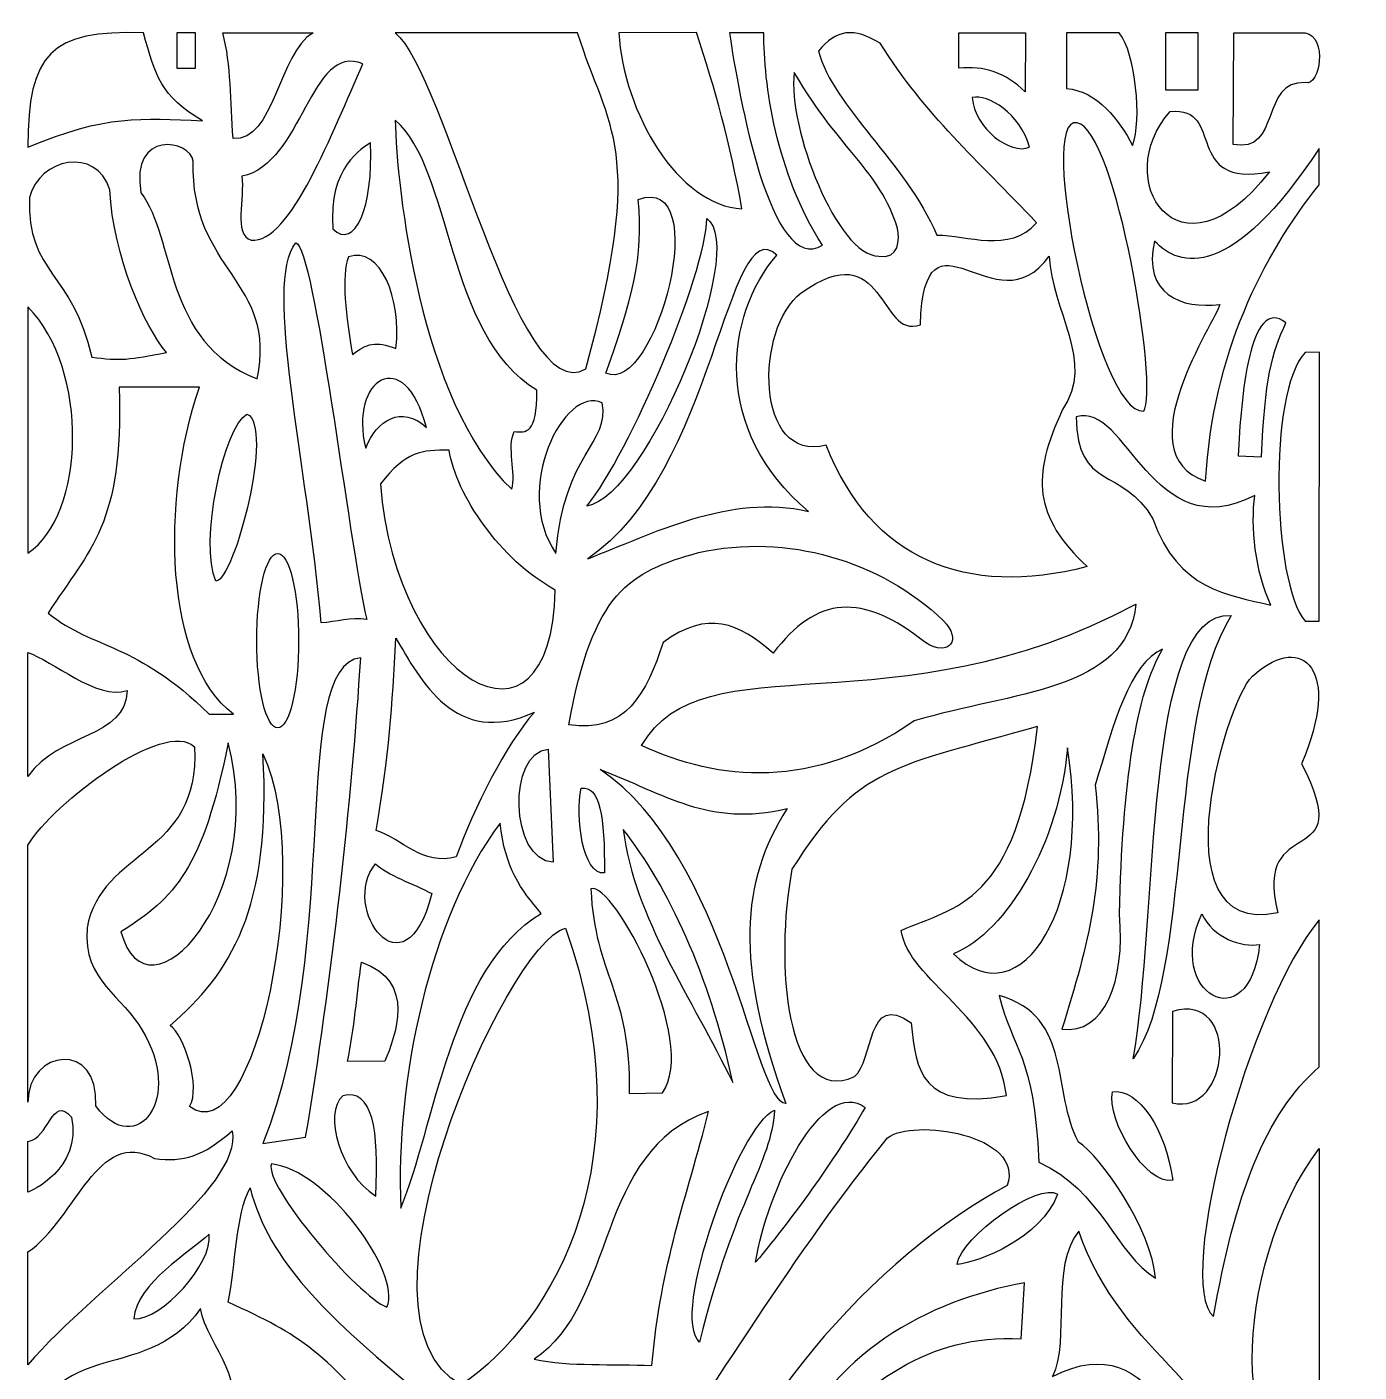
# Model space of a CAD drawing. Header units: centimetres. Extents: x -86 to 88, y -99 to 100.
# Drawn here: x -85.7 to -4, y 17.2 to 99.7 of the extents above; entities that cross this region are included whole.
import ezdxf

# ---------------------------------------------------------------- set-up
doc = ezdxf.new("R2010")
doc.units = ezdxf.units.CM
doc.header["$MEASUREMENT"] = 0
doc.layers.add('layer 1', color=7, linetype='Continuous')

msp = doc.modelspace()

# ---------------------------------------------------------------- linework, layer by layer
at = {"layer": 'layer 1', "color": 177}
for points in [[(-76.48678, 97.17238), (-75.3412, 97.17238), (-75.3412, 99.35398), (-76.48678, 99.35398), (-76.48678, 97.17238)], [(-15.86426, 95.85435), (-13.86426, 95.85435), (-13.86426, 99.35435), (-15.86426, 99.35435), (-15.86426, 95.85435)]]:
    msp.add_lwpolyline(points, close=True, dxfattribs=at)
msp.add_ellipse((-70.30725, 62.07678), major_axis=(0, 5.35256), ratio=0.24045317, dxfattribs=at)
for points, knots in [([(-74.91523, 93.95158), (-78.71727, 94.10416), (-80.81652, 94.35471), (-85.62654, 92.32873), (-85.62654, 92.32873), (-85.61725, 98.1144), (-84.22567, 99.50246), (-78.54223, 99.35365), (-78.54223, 99.35365), (-77.79584, 96.70264), (-77.47976, 95.4444), (-74.91523, 93.95158)], [0, 0, 0, 0, 0.25, 0.25, 0.25, 0.25, 0.5, 0.5, 0.5, 0.5, 1, 1, 1, 1]), ([(-68.13574, 99.35397), (-68.13574, 99.35397), (-73.66857, 99.35396), (-73.66857, 99.35396), (-73.66857, 99.35396), (-73.15599, 97.36094), (-73.21472, 95.17416), (-73.04534, 92.86294), (-73.04534, 92.86294), (-70.55804, 92.62498), (-70.2331, 98.13773), (-68.13574, 99.35397)], [0, 0, 0, 0, 0.25, 0.25, 0.25, 0.25, 0.5, 0.5, 0.5, 0.5, 1, 1, 1, 1]), ([(-63.1126, 99.35394), (-63.1126, 99.35394), (-51.91946, 99.35397), (-51.91946, 99.35397), (-51.91946, 99.35397), (-50.02182, 93.33509), (-47.68908, 92.40094), (-51.40943, 78.73741), (-51.40943, 78.73741), (-55.68429, 76.16542), (-59.99495, 96.85664), (-63.1126, 99.35394)], [0, 0, 0, 0, 0.25, 0.25, 0.25, 0.25, 0.5, 0.5, 0.5, 0.5, 1, 1, 1, 1]), ([(-49.38447, 99.35445), (-49.38447, 99.35445), (-44.63073, 99.35595), (-44.63073, 99.35595), (-44.63073, 99.35595), (-43.49912, 95.97864), (-42.56434, 92.60037), (-41.83606, 88.55335), (-41.83606, 88.55335), (-45.72075, 88.7428), (-49.11891, 94.45315), (-49.38447, 99.35445)], [0, 0, 0, 0, 0.25, 0.25, 0.25, 0.25, 0.5, 0.5, 0.5, 0.5, 1, 1, 1, 1]), ([(-42.60434, 99.35464), (-42.60434, 99.35464), (-40.49075, 99.35412), (-40.49075, 99.35412), (-40.49075, 99.35412), (-40.51744, 96.28993), (-39.75459, 90.72704), (-36.89441, 86.32623), (-36.89441, 86.32623), (-40.07981, 84.36146), (-42.03287, 95.51884), (-42.60434, 99.35464)], [0, 0, 0, 0, 0.25, 0.25, 0.25, 0.25, 0.5, 0.5, 0.5, 0.5, 1, 1, 1, 1]), ([(-23.76962, 87.69684), (-25.44498, 85.80353), (-28.03466, 86.94876), (-29.87626, 86.94876), (-29.87626, 86.94876), (-31.85537, 91.4831), (-36.22676, 94.77617), (-37.13974, 98.2244), (-37.13974, 98.2244), (-36.07583, 99.5483), (-34.97291, 99.7086), (-33.36298, 98.70531), (-33.36298, 98.70531), (-30.58079, 94.28774), (-27.42072, 91.57027), (-23.76962, 87.69684)], [0, 0, 0, 0, 0.2, 0.2, 0.2, 0.2, 0.4, 0.4, 0.4, 0.4, 0.6, 0.6, 0.6, 0.6, 1, 1, 1, 1]), ([(-28.53925, 99.35461), (-28.53925, 99.35461), (-28.52997, 97.17471), (-28.52997, 97.17471), (-28.52997, 97.17471), (-26.99948, 97.33742), (-25.65543, 96.90776), (-24.46678, 95.72056), (-24.46678, 95.72056), (-24.46678, 95.72056), (-24.4546, 99.33579), (-24.4546, 99.33579), (-24.4546, 99.33579), (-24.4546, 99.33579), (-28.53925, 99.35461), (-28.53925, 99.35461)], [0, 0, 0, 0, 0.2, 0.2, 0.2, 0.2, 0.4, 0.4, 0.4, 0.4, 0.6, 0.6, 0.6, 0.6, 1, 1, 1, 1]), ([(-21.93779, 99.35463), (-21.93779, 99.35463), (-18.70321, 99.35409), (-18.70321, 99.35409), (-18.70321, 99.35409), (-17.69552, 98.08002), (-17.28987, 93.9787), (-17.88948, 92.44302), (-17.88948, 92.44302), (-18.71914, 94.02783), (-20.01361, 95.75141), (-21.93792, 95.93689), (-21.93792, 95.93689), (-21.93792, 95.93689), (-21.93779, 99.35463), (-21.93779, 99.35463)], [0, 0, 0, 0, 0.2, 0.2, 0.2, 0.2, 0.4, 0.4, 0.4, 0.4, 0.6, 0.6, 0.6, 0.6, 1, 1, 1, 1]), ([(-11.67183, 99.35394), (-11.67183, 99.35394), (-11.72194, 92.50521), (-11.72194, 92.50521), (-11.72194, 92.50521), (-8.7665, 91.88595), (-10.0965, 96.44572), (-7.28854, 96.29013), (-7.28854, 96.29013), (-6.36351, 96.0683), (-5.93077, 99.08313), (-7.28854, 99.35397), (-7.28854, 99.35397), (-7.28854, 99.35397), (-11.67183, 99.35394), (-11.67183, 99.35394)], [0, 0, 0, 0, 0.2, 0.2, 0.2, 0.2, 0.4, 0.4, 0.4, 0.4, 0.6, 0.6, 0.6, 0.6, 1, 1, 1, 1]), ([(-65.07912, 97.45022), (-66.94177, 93.31942), (-69.5233, 86.38632), (-71.93665, 86.62874), (-71.93665, 86.62874), (-73.03325, 86.95739), (-72.31477, 89.24072), (-72.50383, 90.5467), (-72.50383, 90.5467), (-68.73749, 91.34086), (-68.34081, 98.75927), (-65.07912, 97.45022)], [0, 0, 0, 0, 0.25, 0.25, 0.25, 0.25, 0.5, 0.5, 0.5, 0.5, 1, 1, 1, 1]), ([(-32.2936, 87.35182), (-32.15716, 86.66442), (-32.19133, 85.46355), (-33.44355, 85.64833), (-33.44355, 85.64833), (-35.99969, 85.68838), (-39.04776, 93.50617), (-38.62779, 96.90779), (-38.62779, 96.90779), (-35.69378, 91.94614), (-33.43949, 91.00266), (-32.2936, 87.35182)], [0, 0, 0, 0, 0.25, 0.25, 0.25, 0.25, 0.5, 0.5, 0.5, 0.5, 1, 1, 1, 1]), ([(-27.70948, 95.37306), (-26.74831, 95.6155), (-24.77025, 94.39642), (-24.19912, 92.33918), (-24.19912, 92.33918), (-25.35416, 91.81795), (-27.58063, 93.48381), (-27.70948, 95.37306)], [0, 0, 0, 0, 0.33333333, 0.33333333, 0.33333333, 0.33333333, 1, 1, 1, 1]), ([(-15.57623, 94.52172), (-19.26829, 90.41282), (-15.10215, 83.61588), (-9.49126, 90.81384), (-9.49126, 90.81384), (-14.87283, 89.80654), (-12.13201, 94.86696), (-15.57623, 94.52172)], [0, 0, 0, 0, 0.33333333, 0.33333333, 0.33333333, 0.33333333, 1, 1, 1, 1]), ([(-21.29292, 93.83467), (-18.84811, 93.38118), (-16.25437, 77.39068), (-17.20036, 76.15095), (-17.20036, 76.15095), (-20.05499, 75.89776), (-23.81698, 94.30285), (-21.29292, 93.83467)], [0, 0, 0, 0, 0.33333333, 0.33333333, 0.33333333, 0.33333333, 1, 1, 1, 1]), ([(-75.49019, 91.47894), (-75.6523, 84.671), (-70.27868, 84.19757), (-71.57497, 78.12475), (-71.57497, 78.12475), (-77.35558, 80.38861), (-76.56487, 86.81297), (-78.69249, 89.53297), (-78.69249, 89.53297), (-79.36033, 93.48075), (-75.64198, 92.75472), (-75.49019, 91.47894)], [0, 0, 0, 0, 0.25, 0.25, 0.25, 0.25, 0.5, 0.5, 0.5, 0.5, 1, 1, 1, 1]), ([(-63.09668, 93.98462), (-59.59681, 91.02937), (-60.01757, 80.86594), (-54.41962, 77.42613), (-54.41962, 77.42613), (-54.37791, 74.73804), (-55.09576, 74.81057), (-55.7978, 74.90762), (-55.7978, 74.90762), (-56.26586, 73.95737), (-55.66778, 72.34769), (-55.95381, 71.35864), (-55.95381, 71.35864), (-61.58489, 76.72844), (-63.0168, 89.87525), (-63.09668, 93.98462)], [0, 0, 0, 0, 0.2, 0.2, 0.2, 0.2, 0.4, 0.4, 0.4, 0.4, 0.6, 0.6, 0.6, 0.6, 1, 1, 1, 1]), ([(-85.5361, 89.25021), (-84.92134, 91.64688), (-81.42812, 92.40039), (-80.60785, 89.72622), (-80.60785, 89.72622), (-80.37981, 85.62099), (-78.47148, 81.33672), (-77.13325, 79.73805), (-77.13325, 79.73805), (-79.3497, 79.30638), (-80.00906, 79.21583), (-81.70696, 79.46556), (-81.70696, 79.46556), (-82.84885, 84.6602), (-85.68591, 84.5399), (-85.5361, 89.25021)], [0, 0, 0, 0, 0.2, 0.2, 0.2, 0.2, 0.4, 0.4, 0.4, 0.4, 0.6, 0.6, 0.6, 0.6, 1, 1, 1, 1]), ([(-64.61353, 92.60111), (-64.43573, 88.63749), (-65.57116, 85.9996), (-66.9278, 87.32567), (-66.9278, 87.32567), (-67.2225, 91.14002), (-65.0583, 92.30512), (-64.61353, 92.60111)], [0, 0, 0, 0, 0.33333333, 0.33333333, 0.33333333, 0.33333333, 1, 1, 1, 1]), ([(-16.53079, 86.58156), (-15.01208, 84.92007), (-11.80285, 84.13149), (-6.43331, 92.25693), (-6.43331, 92.25693), (-6.43331, 92.25693), (-6.43447, 90.02685), (-6.43447, 90.02685), (-6.43447, 90.02685), (-9.88517, 85.73036), (-12.95933, 79.68361), (-13.40692, 71.8575), (-13.40692, 71.8575), (-18.40496, 73.53888), (-12.75, 81.725), (-12.5309, 82.69425), (-12.5309, 82.69425), (-14.88054, 82.38618), (-17.28207, 83.30815), (-16.53079, 86.58156)], [0, 0, 0, 0, 0.16666667, 0.16666667, 0.16666667, 0.16666667, 0.33333333, 0.33333333, 0.33333333, 0.33333333, 0.5, 0.5, 0.5, 0.5, 0.66666667, 0.66666667, 0.66666667, 0.66666667, 1, 1, 1, 1]), ([(-48.20535, 89.12755), (-47.82388, 85.57784), (-48.60086, 82.88911), (-50.18986, 78.47739), (-50.18986, 78.47739), (-47.09171, 77.06708), (-43.52959, 90.84973), (-48.20535, 89.12755)], [0, 0, 0, 0, 0.33333333, 0.33333333, 0.33333333, 0.33333333, 1, 1, 1, 1]), ([(-22.99592, 85.6523), (-26.27203, 81.05608), (-30.62201, 89.42138), (-30.89502, 81.45072), (-30.89502, 81.45072), (-33.49513, 80.50027), (-33.00476, 87.09322), (-38.20624, 83.39919), (-38.20624, 83.39919), (-41.04156, 81.25415), (-41.06438, 72.94155), (-36.6672, 74.06186), (-36.6672, 74.06186), (-33.91183, 67.04627), (-28.10478, 64.6994), (-20.67669, 66.61482), (-20.67669, 66.61482), (-23.93839, 69.70778), (-24.11244, 72.09426), (-22.17389, 76.25212), (-22.17389, 76.25212), (-20.1544, 79.13395), (-22.8613, 82.34786), (-22.99592, 85.6523)], [0, 0, 0, 0, 0.14285714, 0.14285714, 0.14285714, 0.14285714, 0.28571429, 0.28571429, 0.28571429, 0.28571429, 0.42857143, 0.42857143, 0.42857143, 0.42857143, 0.57142857, 0.57142857, 0.57142857, 0.57142857, 0.71428571, 0.71428571, 0.71428571, 0.71428571, 1, 1, 1, 1]), ([(-39.69191, 85.71911), (-42.87747, 82.03951), (-43.70757, 74.96897), (-37.75624, 70.00254), (-37.75624, 70.00254), (-42.56717, 71.14106), (-47.36107, 68.59618), (-51.29365, 67.10154), (-51.29365, 67.10154), (-43.5194, 72.29896), (-42.77269, 88.61141), (-39.69191, 85.71911)], [0, 0, 0, 0, 0.25, 0.25, 0.25, 0.25, 0.5, 0.5, 0.5, 0.5, 1, 1, 1, 1]), ([(-51.34741, 70.31859), (-47.6458, 70.96097), (-41.40666, 86.14192), (-43.99425, 87.95503), (-43.99425, 87.95503), (-44.06282, 84.4921), (-48.72156, 73.59075), (-51.34741, 70.31859)], [0, 0, 0, 0, 0.33333333, 0.33333333, 0.33333333, 0.33333333, 1, 1, 1, 1]), ([(-69.20137, 86.47142), (-71.18275, 83.93744), (-68.50285, 73.08463), (-67.63518, 63.16092), (-67.63518, 63.16092), (-66.70588, 63.23094), (-65.84436, 63.51583), (-64.84728, 63.37096), (-64.84728, 63.37096), (-65.96301, 68.20571), (-68.02775, 86.23805), (-69.20137, 86.47142)], [0, 0, 0, 0, 0.25, 0.25, 0.25, 0.25, 0.5, 0.5, 0.5, 0.5, 1, 1, 1, 1]), ([(-65.96491, 85.60144), (-63.99922, 86.2994), (-62.69542, 83.03589), (-63.05343, 80.00083), (-63.05343, 80.00083), (-64.29655, 80.45585), (-64.85299, 80.30482), (-65.71672, 79.62487), (-65.71672, 79.62487), (-66.12869, 81.86265), (-66.40649, 84.49119), (-65.96491, 85.60144)], [0, 0, 0, 0, 0.25, 0.25, 0.25, 0.25, 0.5, 0.5, 0.5, 0.5, 1, 1, 1, 1]), ([(-8.47594, 81.56512), (-9.35692, 79.65754), (-9.77657, 78.1393), (-9.96769, 73.3408), (-9.96769, 73.3408), (-9.96769, 73.3408), (-11.41164, 73.41788), (-11.41164, 73.41788), (-11.41164, 73.41788), (-11.21889, 76.95173), (-10.73535, 83.31826), (-8.47594, 81.56512)], [0, 0, 0, 0, 0.25, 0.25, 0.25, 0.25, 0.5, 0.5, 0.5, 0.5, 1, 1, 1, 1]), ([(-85.62605, 82.53659), (-81.83254, 78.71278), (-82.09511, 69.73937), (-85.62663, 67.44968), (-85.62663, 67.44968), (-85.62663, 67.44968), (-85.62605, 82.53659), (-85.62605, 82.53659)], [0, 0, 0, 0, 0.33333333, 0.33333333, 0.33333333, 0.33333333, 1, 1, 1, 1]), ([(-64.90691, 73.88388), (-65.97597, 78.12417), (-62.49803, 80.30778), (-61.18887, 75.15002), (-61.18887, 75.15002), (-62.70954, 76.56084), (-64.24238, 75.59145), (-64.90691, 73.88388)], [0, 0, 0, 0, 0.33333333, 0.33333333, 0.33333333, 0.33333333, 1, 1, 1, 1]), ([(-6.42928, 79.76062), (-6.42928, 79.76062), (-6.43431, 63.2626), (-6.43431, 63.2626), (-6.43431, 63.2626), (-6.43431, 63.2626), (-7.30271, 63.26655), (-7.30271, 63.26655), (-7.30271, 63.26655), (-9.32272, 65.68555), (-9.58157, 77.3257), (-7.30388, 79.75103), (-7.30388, 79.75103), (-7.30388, 79.75103), (-6.42928, 79.76062), (-6.42928, 79.76062)], [0, 0, 0, 0, 0.2, 0.2, 0.2, 0.2, 0.4, 0.4, 0.4, 0.4, 0.6, 0.6, 0.6, 0.6, 1, 1, 1, 1]), ([(-80.0306, 77.61505), (-80.0306, 77.61505), (-75.1065, 77.61505), (-75.1065, 77.61505), (-75.1065, 77.61505), (-77.50976, 70.56574), (-77.22794, 60.75564), (-73.02243, 57.57146), (-73.02243, 57.57146), (-73.02243, 57.57146), (-74.51414, 57.5749), (-74.51414, 57.5749), (-74.51414, 57.5749), (-79.00707, 62.00694), (-81.55261, 61.49864), (-84.38736, 63.76338), (-84.38736, 63.76338), (-81.80858, 67.78016), (-79.76924, 69.10295), (-80.0306, 77.61505)], [0, 0, 0, 0, 0.16666667, 0.16666667, 0.16666667, 0.16666667, 0.33333333, 0.33333333, 0.33333333, 0.33333333, 0.5, 0.5, 0.5, 0.5, 0.66666667, 0.66666667, 0.66666667, 0.66666667, 1, 1, 1, 1]), ([(-50.41121, 76.6559), (-49.91375, 74.14729), (-52.73885, 73.65324), (-53.24057, 67.42564), (-53.24057, 67.42564), (-55.9538, 71.35864), (-52.73454, 77.76146), (-50.41121, 76.6559)], [0, 0, 0, 0, 0.33333333, 0.33333333, 0.33333333, 0.33333333, 1, 1, 1, 1]), ([(-21.33142, 75.79832), (-18.22561, 76.76633), (-16.70711, 67.71356), (-10.38957, 70.98385), (-10.38957, 70.98385), (-10.63797, 69.11122), (-10.37882, 66.31218), (-9.39887, 64.24558), (-9.39887, 64.24558), (-12.03222, 64.91884), (-15.0772, 65.13072), (-16.63632, 69.5396), (-16.63632, 69.5396), (-18.50179, 72.77549), (-21.32061, 71.25536), (-21.33142, 75.79832)], [0, 0, 0, 0, 0.2, 0.2, 0.2, 0.2, 0.4, 0.4, 0.4, 0.4, 0.6, 0.6, 0.6, 0.6, 1, 1, 1, 1]), ([(-72.18943, 75.96664), (-73.59114, 75.30058), (-75.16372, 67.99411), (-74.09187, 65.73166), (-74.09187, 65.73166), (-72.94129, 65.82017), (-70.506, 75.26062), (-72.18943, 75.96664)], [0, 0, 0, 0, 0.33333333, 0.33333333, 0.33333333, 0.33333333, 1, 1, 1, 1]), ([(-59.79784, 73.75567), (-59.34548, 71.00731), (-56.68551, 67.04143), (-53.28222, 65.1816), (-53.28222, 65.1816), (-53.54857, 54.0247), (-63.02534, 59.50693), (-64.01178, 71.68876), (-64.01178, 71.68876), (-62.44809, 73.69174), (-61.45045, 73.78019), (-59.79784, 73.75567)], [0, 0, 0, 0, 0.25, 0.25, 0.25, 0.25, 0.5, 0.5, 0.5, 0.5, 1, 1, 1, 1]), ([(-52.44608, 56.92011), (-48.9938, 56.35347), (-47.67116, 58.87373), (-46.67078, 61.9623), (-46.67078, 61.9623), (-43.96002, 63.98128), (-42.01886, 63.16561), (-39.92158, 61.30911), (-39.92158, 61.30911), (-37.24864, 64.85092), (-34.47064, 65.04236), (-30.58123, 61.95567), (-30.58123, 61.95567), (-29.12057, 61.05125), (-28.3064, 62.15097), (-29.49638, 63.31534), (-29.49638, 63.31534), (-33.36923, 66.98122), (-39.03205, 68.69227), (-44.50482, 67.47853), (-44.50482, 67.47853), (-48.72326, 66.31075), (-50.98579, 65.07544), (-52.44608, 56.92011)], [0, 0, 0, 0, 0.14285714, 0.14285714, 0.14285714, 0.14285714, 0.28571429, 0.28571429, 0.28571429, 0.28571429, 0.42857143, 0.42857143, 0.42857143, 0.42857143, 0.57142857, 0.57142857, 0.57142857, 0.57142857, 0.71428571, 0.71428571, 0.71428571, 0.71428571, 1, 1, 1, 1]), ([(-47.98918, 55.64723), (-43.29769, 53.4535), (-37.47761, 52.88828), (-31.26702, 57.15845), (-31.26702, 57.15845), (-25.28317, 58.95373), (-18.21572, 58.97263), (-17.67646, 64.31976), (-17.67646, 64.31976), (-32.51694, 56.36012), (-44.26715, 62.23092), (-47.98918, 55.64723)], [0, 0, 0, 0, 0.25, 0.25, 0.25, 0.25, 0.5, 0.5, 0.5, 0.5, 1, 1, 1, 1]), ([(-11.83286, 63.6197), (-17.21335, 64.08092), (-16.29851, 44.93054), (-17.8474, 36.4387), (-17.8474, 36.4387), (-14.22003, 41.68253), (-15.80638, 57.23758), (-11.83286, 63.6197)], [0, 0, 0, 0, 0.33333333, 0.33333333, 0.33333333, 0.33333333, 1, 1, 1, 1]), ([(-63.06562, 62.23732), (-63.2776, 57.94477), (-63.46475, 55.14422), (-64.27545, 50.44166), (-64.27545, 50.44166), (-62.6342, 49.90112), (-61.46443, 48.2736), (-59.35168, 48.82003), (-59.35168, 48.82003), (-58.28603, 51.84087), (-56.31494, 55.68932), (-54.56702, 57.69239), (-54.56702, 57.69239), (-59.42123, 55.47398), (-61.55149, 59.69612), (-63.06562, 62.23732)], [0, 0, 0, 0, 0.2, 0.2, 0.2, 0.2, 0.4, 0.4, 0.4, 0.4, 0.6, 0.6, 0.6, 0.6, 1, 1, 1, 1]), ([(-10.3817, 60.02743), (-11.93327, 59.18128), (-16.63488, 43.78193), (-8.98279, 45.38414), (-8.98279, 45.38414), (-10.52976, 51.72984), (-3.99061, 47.70839), (-7.52913, 54.53411), (-7.52913, 54.53411), (-5.01061, 60.29174), (-7.46045, 62.58571), (-10.3817, 60.02743)], [0, 0, 0, 0, 0.25, 0.25, 0.25, 0.25, 0.5, 0.5, 0.5, 0.5, 1, 1, 1, 1]), ([(-85.62702, 61.34896), (-85.62702, 61.34896), (-85.62636, 53.75793), (-85.62636, 53.75793), (-85.62636, 53.75793), (-83.69099, 56.47736), (-79.62577, 56.07056), (-79.54382, 59.02618), (-79.54382, 59.02618), (-81.36901, 58.39438), (-84.18597, 60.89887), (-85.62702, 61.34896)], [0, 0, 0, 0, 0.25, 0.25, 0.25, 0.25, 0.5, 0.5, 0.5, 0.5, 1, 1, 1, 1]), ([(-16.03716, 61.55357), (-17.65202, 58.86695), (-18.513, 53.36883), (-18.68763, 45.31098), (-18.68763, 45.31098), (-18.3091, 41.12282), (-19.62726, 37.94412), (-22.22233, 38.25169), (-22.22233, 38.25169), (-20.53986, 43.63418), (-19.53245, 47.43216), (-20.16967, 53.22346), (-20.16967, 53.22346), (-19.06221, 56.94013), (-18.04477, 60.74631), (-16.03716, 61.55357)], [0, 0, 0, 0, 0.2, 0.2, 0.2, 0.2, 0.4, 0.4, 0.4, 0.4, 0.6, 0.6, 0.6, 0.6, 1, 1, 1, 1]), ([(-65.21477, 61.02997), (-65.73465, 52.45682), (-67.00213, 41.07622), (-68.59462, 31.62547), (-68.59462, 31.62547), (-68.59462, 31.62547), (-71.20812, 31.25413), (-71.20812, 31.25413), (-71.20812, 31.25413), (-66.30139, 43.69249), (-69.64367, 60.50715), (-65.21477, 61.02997)], [0, 0, 0, 0, 0.25, 0.25, 0.25, 0.25, 0.5, 0.5, 0.5, 0.5, 1, 1, 1, 1]), ([(-85.62812, 49.53327), (-85.62812, 49.53327), (-85.62668, 33.78673), (-85.62668, 33.78673), (-85.62668, 33.78673), (-85.62698, 37.02549), (-81.21039, 37.60625), (-81.4685, 33.54661), (-81.4685, 33.54661), (-78.91619, 30.19726), (-76.05412, 34.09788), (-78.62554, 38.18586), (-78.62554, 38.18586), (-79.75035, 40.27861), (-82.25539, 41.16284), (-81.99996, 44.46411), (-81.99996, 44.46411), (-81.11359, 49.32999), (-75.06346, 48.84007), (-75.40532, 55.57101), (-75.40532, 55.57101), (-77.2529, 57.31362), (-84.03734, 52.14649), (-85.62812, 49.53327)], [0, 0, 0, 0, 0.14285714, 0.14285714, 0.14285714, 0.14285714, 0.28571429, 0.28571429, 0.28571429, 0.28571429, 0.42857143, 0.42857143, 0.42857143, 0.42857143, 0.57142857, 0.57142857, 0.57142857, 0.57142857, 0.71428571, 0.71428571, 0.71428571, 0.71428571, 1, 1, 1, 1]), ([(-23.71004, 56.8175), (-24.96443, 45.83394), (-28.80033, 45.7852), (-32.0684, 44.31052), (-32.0684, 44.31052), (-31.67799, 41.28571), (-26.134, 38.95001), (-25.62259, 34.19104), (-25.62259, 34.19104), (-30.79016, 33.2673), (-31.18952, 35.67072), (-31.45893, 38.65307), (-31.45893, 38.65307), (-34.22354, 40.61385), (-33.74234, 36.27818), (-34.93895, 35.34625), (-34.93895, 35.34625), (-39.149, 33.45223), (-39.84098, 42.39496), (-38.76833, 48.06234), (-38.76833, 48.06234), (-34.76133, 54.43946), (-32.37586, 54.33823), (-23.71004, 56.8175)], [0, 0, 0, 0, 0.14285714, 0.14285714, 0.14285714, 0.14285714, 0.28571429, 0.28571429, 0.28571429, 0.28571429, 0.42857143, 0.42857143, 0.42857143, 0.42857143, 0.57142857, 0.57142857, 0.57142857, 0.57142857, 0.71428571, 0.71428571, 0.71428571, 0.71428571, 1, 1, 1, 1]), ([(-73.33865, 55.80475), (-70.86495, 46.42944), (-78.33734, 38.25958), (-79.91603, 44.22754), (-79.91603, 44.22754), (-76.56777, 46.33915), (-74.90659, 48.09112), (-73.33865, 55.80475)], [0, 0, 0, 0, 0.33333333, 0.33333333, 0.33333333, 0.33333333, 1, 1, 1, 1]), ([(-53.71144, 55.41543), (-56.21689, 55.28056), (-56.0852, 48.60889), (-53.41042, 48.49273), (-53.41042, 48.49273), (-53.41042, 48.49273), (-53.71144, 55.41543), (-53.71144, 55.41543)], [0, 0, 0, 0, 0.33333333, 0.33333333, 0.33333333, 0.33333333, 1, 1, 1, 1]), ([(-21.87021, 55.50634), (-20.30995, 45.87103), (-24.68032, 38.78393), (-28.86364, 42.87334), (-28.86364, 42.87334), (-25.52976, 44.2354), (-22.37699, 49.73715), (-21.87021, 55.50634)], [0, 0, 0, 0, 0.33333333, 0.33333333, 0.33333333, 0.33333333, 1, 1, 1, 1]), ([(-71.209, 55.14569), (-70.67368, 45.56649), (-73.22613, 41.66791), (-76.89587, 38.48351), (-76.89587, 38.48351), (-76.05858, 37.87579), (-74.98694, 34.74346), (-75.71137, 33.51385), (-75.71137, 33.51385), (-71.76073, 30.47532), (-68.00567, 48.27379), (-71.209, 55.14569)], [0, 0, 0, 0, 0.25, 0.25, 0.25, 0.25, 0.5, 0.5, 0.5, 0.5, 1, 1, 1, 1]), ([(-39.14901, 33.70623), (-42.27573, 42.34362), (-41.92243, 47.27684), (-39.06874, 51.78331), (-39.06874, 51.78331), (-43.87966, 50.64479), (-46.60479, 52.69095), (-50.53737, 54.18559), (-50.53737, 54.18559), (-42.76312, 48.98817), (-41.03407, 33.66744), (-39.14901, 33.70623)], [0, 0, 0, 0, 0.25, 0.25, 0.25, 0.25, 0.5, 0.5, 0.5, 0.5, 1, 1, 1, 1]), ([(-51.70308, 53.02888), (-52.05565, 51.27812), (-51.61915, 47.71523), (-50.27328, 47.83236), (-50.27328, 47.83236), (-50.24404, 51.34199), (-50.55383, 53.19697), (-51.70308, 53.02888)], [0, 0, 0, 0, 0.33333333, 0.33333333, 0.33333333, 0.33333333, 1, 1, 1, 1]), ([(-56.66787, 50.88808), (-56.37934, 48.13013), (-55.37474, 46.80062), (-54.15159, 45.35631), (-54.15159, 45.35631), (-59.72656, 42.00946), (-60.65998, 32.25533), (-62.75995, 27.28276), (-62.75995, 27.28276), (-63.09395, 35.17331), (-60.97104, 45.14803), (-56.66787, 50.88808)], [0, 0, 0, 0, 0.25, 0.25, 0.25, 0.25, 0.5, 0.5, 0.5, 0.5, 1, 1, 1, 1]), ([(-49.11824, 50.50141), (-46.3382, 46.97419), (-43.84238, 41.604), (-42.40137, 34.9932), (-42.40137, 34.9932), (-44.87649, 40.10218), (-48.43933, 45.09929), (-49.11824, 50.50141)], [0, 0, 0, 0, 0.33333333, 0.33333333, 0.33333333, 0.33333333, 1, 1, 1, 1]), ([(-64.30752, 48.39655), (-66.51966, 45.72733), (-62.5082, 40.03789), (-60.84797, 46.57102), (-60.84797, 46.57102), (-62.00116, 47.17953), (-63.58336, 47.70077), (-64.30752, 48.39655)], [0, 0, 0, 0, 0.33333333, 0.33333333, 0.33333333, 0.33333333, 1, 1, 1, 1]), ([(-51.10012, 46.85762), (-49.71558, 47.34246), (-44.46991, 37.47125), (-46.71248, 34.34892), (-46.71248, 34.34892), (-46.71248, 34.34892), (-48.76005, 34.31983), (-48.76005, 34.31983), (-48.76005, 34.31983), (-48.63306, 40.59654), (-50.86611, 41.54385), (-51.10012, 46.85762)], [0, 0, 0, 0, 0.25, 0.25, 0.25, 0.25, 0.5, 0.5, 0.5, 0.5, 1, 1, 1, 1]), ([(-13.62681, 45.32294), (-15.94336, 40.44917), (-10.72497, 37.51994), (-10.09384, 43.45528), (-10.09384, 43.45528), (-11.17729, 43.24564), (-12.98011, 43.86563), (-13.62681, 45.32294)], [0, 0, 0, 0, 0.33333333, 0.33333333, 0.33333333, 0.33333333, 1, 1, 1, 1]), ([(-6.43447, 44.95058), (-6.43447, 44.95058), (-6.43447, 35.94715), (-6.43447, 35.94715), (-6.43447, 35.94715), (-9.75871, 33.05401), (-11.63945, 28.04327), (-12.91355, 20.63038), (-12.91355, 20.63038), (-15.38597, 22.7572), (-10.65109, 39.98803), (-6.43447, 44.95058)], [0, 0, 0, 0, 0.25, 0.25, 0.25, 0.25, 0.5, 0.5, 0.5, 0.5, 1, 1, 1, 1]), ([(-52.66043, 44.45933), (-56.35362, 43.43203), (-66.58403, 20.34632), (-59.04733, 16.45828), (-59.04733, 16.45828), (-53.21299, 20.40995), (-47.67118, 30.3982), (-52.66043, 44.45933)], [0, 0, 0, 0, 0.33333333, 0.33333333, 0.33333333, 0.33333333, 1, 1, 1, 1]), ([(-65.17553, 42.35863), (-65.4564, 40.33148), (-65.61191, 38.30433), (-66.01815, 36.27718), (-66.01815, 36.27718), (-66.01815, 36.27718), (-63.72771, 36.29041), (-63.72771, 36.29041), (-63.72771, 36.29041), (-63.11985, 37.7989), (-61.75253, 41.2472), (-65.17553, 42.35863)], [0, 0, 0, 0, 0.25, 0.25, 0.25, 0.25, 0.5, 0.5, 0.5, 0.5, 1, 1, 1, 1]), ([(-15.43302, 39.345), (-11.25031, 40.59294), (-11.8902, 32.85417), (-15.45101, 33.74698), (-15.45101, 33.74698), (-15.45101, 33.74698), (-15.43302, 39.345), (-15.43302, 39.345)], [0, 0, 0, 0, 0.33333333, 0.33333333, 0.33333333, 0.33333333, 1, 1, 1, 1]), ([(-26.0555, 40.31617), (-21.53385, 39.06627), (-22.81956, 34.32527), (-21.20159, 31.32982), (-21.20159, 31.32982), (-19.86097, 30.52799), (-16.68729, 25.94446), (-16.4777, 22.98997), (-16.4777, 22.98997), (-18.86132, 24.42959), (-19.84089, 28.42913), (-23.62854, 30.10147), (-23.62854, 30.10147), (-23.93051, 36.88081), (-25.24651, 36.91127), (-26.0555, 40.31617)], [0, 0, 0, 0, 0.2, 0.2, 0.2, 0.2, 0.4, 0.4, 0.4, 0.4, 0.6, 0.6, 0.6, 0.6, 1, 1, 1, 1]), ([(-64.29721, 28.02524), (-66.49483, 29.43779), (-67.51604, 33.08499), (-66.32121, 34.17464), (-66.32121, 34.17464), (-64.51383, 34.66401), (-64.06199, 32.1156), (-64.29721, 28.02524)], [0, 0, 0, 0, 0.33333333, 0.33333333, 0.33333333, 0.33333333, 1, 1, 1, 1]), ([(-34.27353, 33.45608), (-36.90045, 35.40853), (-40.3106, 28.38217), (-40.99677, 23.96192), (-40.99677, 23.96192), (-38.4905, 26.97151), (-35.95587, 30.5677), (-34.27353, 33.45608)], [0, 0, 0, 0, 0.33333333, 0.33333333, 0.33333333, 0.33333333, 1, 1, 1, 1]), ([(-19.12152, 34.41378), (-19.48785, 32.69755), (-17.06047, 28.65084), (-15.41395, 28.99603), (-15.41395, 28.99603), (-15.85107, 32.10324), (-17.51567, 34.64804), (-19.12152, 34.41378)], [0, 0, 0, 0, 0.33333333, 0.33333333, 0.33333333, 0.33333333, 1, 1, 1, 1]), ([(-85.62662, 31.37193), (-85.62662, 31.37193), (-85.62662, 28.26733), (-85.62662, 28.26733), (-85.62662, 28.26733), (-85.48136, 28.30374), (-82.31817, 29.64232), (-82.95045, 32.86889), (-82.95045, 32.86889), (-84.15928, 34.27789), (-84.36224, 31.48308), (-85.62662, 31.37193)], [0, 0, 0, 0, 0.25, 0.25, 0.25, 0.25, 0.5, 0.5, 0.5, 0.5, 1, 1, 1, 1]), ([(-43.88, 33.21182), (-45.2267, 27.85003), (-46.82346, 23.9267), (-47.35916, 17.62601), (-47.35916, 17.62601), (-49.76878, 17.75531), (-52.37337, 17.55498), (-54.58802, 18.01391), (-54.58802, 18.01391), (-49.46266, 21.45655), (-50.90948, 30.77638), (-43.88, 33.21182)], [0, 0, 0, 0, 0.25, 0.25, 0.25, 0.25, 0.5, 0.5, 0.5, 0.5, 1, 1, 1, 1]), ([(-39.84417, 33.29358), (-42.03821, 32.35025), (-46.26988, 20.64728), (-44.43389, 19.0763), (-44.43389, 19.0763), (-42.26263, 27.9207), (-40.0392, 29.95736), (-39.84417, 33.29358)], [0, 0, 0, 0, 0.33333333, 0.33333333, 0.33333333, 0.33333333, 1, 1, 1, 1]), ([(-85.62662, 24.59529), (-85.62662, 24.59529), (-85.62663, 17.68617), (-85.62663, 17.68617), (-85.62663, 17.68617), (-81.35676, 22.62629), (-72.37747, 28.53137), (-73.09562, 32.02599), (-73.09562, 32.02599), (-74.90432, 30.4521), (-76.06491, 30.09639), (-77.85531, 30.32457), (-77.85531, 30.32457), (-81.3459, 32.26417), (-82.64611, 26.63933), (-85.62662, 24.59529)], [0, 0, 0, 0, 0.2, 0.2, 0.2, 0.2, 0.4, 0.4, 0.4, 0.4, 0.6, 0.6, 0.6, 0.6, 1, 1, 1, 1]), ([(-32.91214, 31.58829), (-38.6252, 24.56602), (-43.38481, 16.50935), (-48.62115, 8.96988), (-48.62115, 8.96988), (-46.71424, 8.20086), (-45.73926, 6.19035), (-44.89005, 3.98576), (-44.89005, 3.98576), (-43.04018, 14.22057), (-33.41539, 24.53117), (-25.57038, 28.6673), (-25.57038, 28.6673), (-24.48548, 31.81578), (-31.3765, 32.81316), (-32.91214, 31.58829)], [0, 0, 0, 0, 0.2, 0.2, 0.2, 0.2, 0.4, 0.4, 0.4, 0.4, 0.6, 0.6, 0.6, 0.6, 1, 1, 1, 1]), ([(-6.43447, 30.94376), (-11.96545, 23.70931), (-11.85189, 9.80482), (-6.43447, 12.6158), (-6.43447, 12.6158), (-6.43447, 12.6158), (-6.43447, 30.94376), (-6.43447, 30.94376)], [0, 0, 0, 0, 0.33333333, 0.33333333, 0.33333333, 0.33333333, 1, 1, 1, 1]), ([(-70.68952, 29.99425), (-67.3697, 29.67421), (-62.68879, 23.36344), (-63.60628, 21.2102), (-63.60628, 21.2102), (-65.35581, 21.83463), (-71.18825, 28.70399), (-70.68952, 29.99425)], [0, 0, 0, 0, 0.33333333, 0.33333333, 0.33333333, 0.33333333, 1, 1, 1, 1]), ([(-22.47895, 28.14495), (-23.62288, 28.89562), (-28.40619, 25.57405), (-28.64499, 23.82561), (-28.64499, 23.82561), (-27.25913, 23.97622), (-23.48974, 25.4505), (-22.47895, 28.14495)], [0, 0, 0, 0, 0.33333333, 0.33333333, 0.33333333, 0.33333333, 1, 1, 1, 1]), ([(-62.40112, 12.58704), (-61.94485, 14.75904), (-60.75303, 15.20709), (-62.60786, 16.77636), (-62.60786, 16.77636), (-67.12108, 20.59345), (-70.84286, 23.98178), (-72.00089, 28.52169), (-72.00089, 28.52169), (-72.9069, 26.8245), (-72.85901, 23.81851), (-73.34617, 21.51631), (-73.34617, 21.51631), (-68.73514, 19.42048), (-67.67185, 18.70224), (-62.40112, 12.58704)], [0, 0, 0, 0, 0.2, 0.2, 0.2, 0.2, 0.4, 0.4, 0.4, 0.4, 0.6, 0.6, 0.6, 0.6, 1, 1, 1, 1]), ([(-74.50352, 25.68884), (-74.28754, 23.87857), (-77.40471, 20.40861), (-79.12827, 20.49384), (-79.12827, 20.49384), (-78.94207, 22.70135), (-75.67621, 24.58037), (-74.50352, 25.68884)], [0, 0, 0, 0, 0.33333333, 0.33333333, 0.33333333, 0.33333333, 1, 1, 1, 1]), ([(-21.18605, 25.86502), (-18.59782, 18.27515), (-11.26967, 15.6293), (-11.26213, 10.23425), (-11.26213, 10.23425), (-15.1484, 11.41619), (-16.16559, 20.34852), (-22.79077, 16.96176), (-22.79077, 16.96176), (-21.71222, 19.20673), (-22.94566, 23.72524), (-21.18605, 25.86502)], [0, 0, 0, 0, 0.25, 0.25, 0.25, 0.25, 0.5, 0.5, 0.5, 0.5, 1, 1, 1, 1]), ([(-24.49933, 22.70618), (-24.49933, 22.70618), (-24.71599, 19.28041), (-24.71599, 19.28041), (-24.71599, 19.28041), (-30.54364, 19.52635), (-33.94685, 16.67858), (-38.92863, 11.94859), (-38.92863, 11.94859), (-36.64116, 18.28817), (-30.39979, 21.64747), (-24.49933, 22.70618)], [0, 0, 0, 0, 0.25, 0.25, 0.25, 0.25, 0.5, 0.5, 0.5, 0.5, 1, 1, 1, 1]), ([(-75.0414, 21.12097), (-74.65698, 18.80623), (-71.54606, 16.2196), (-74.02333, 14.23082), (-74.02333, 14.23082), (-79.30749, 17.6211), (-81.90592, 13.97712), (-85.62661, 12.04722), (-85.62661, 12.04722), (-84.9682, 19.7936), (-78.44571, 16.20966), (-75.0414, 21.12097)], [0, 0, 0, 0, 0.25, 0.25, 0.25, 0.25, 0.5, 0.5, 0.5, 0.5, 1, 1, 1, 1])]:
    msp.add_open_spline(points, degree=3, knots=knots, dxfattribs=at)

doc.saveas('drawing.dxf')
